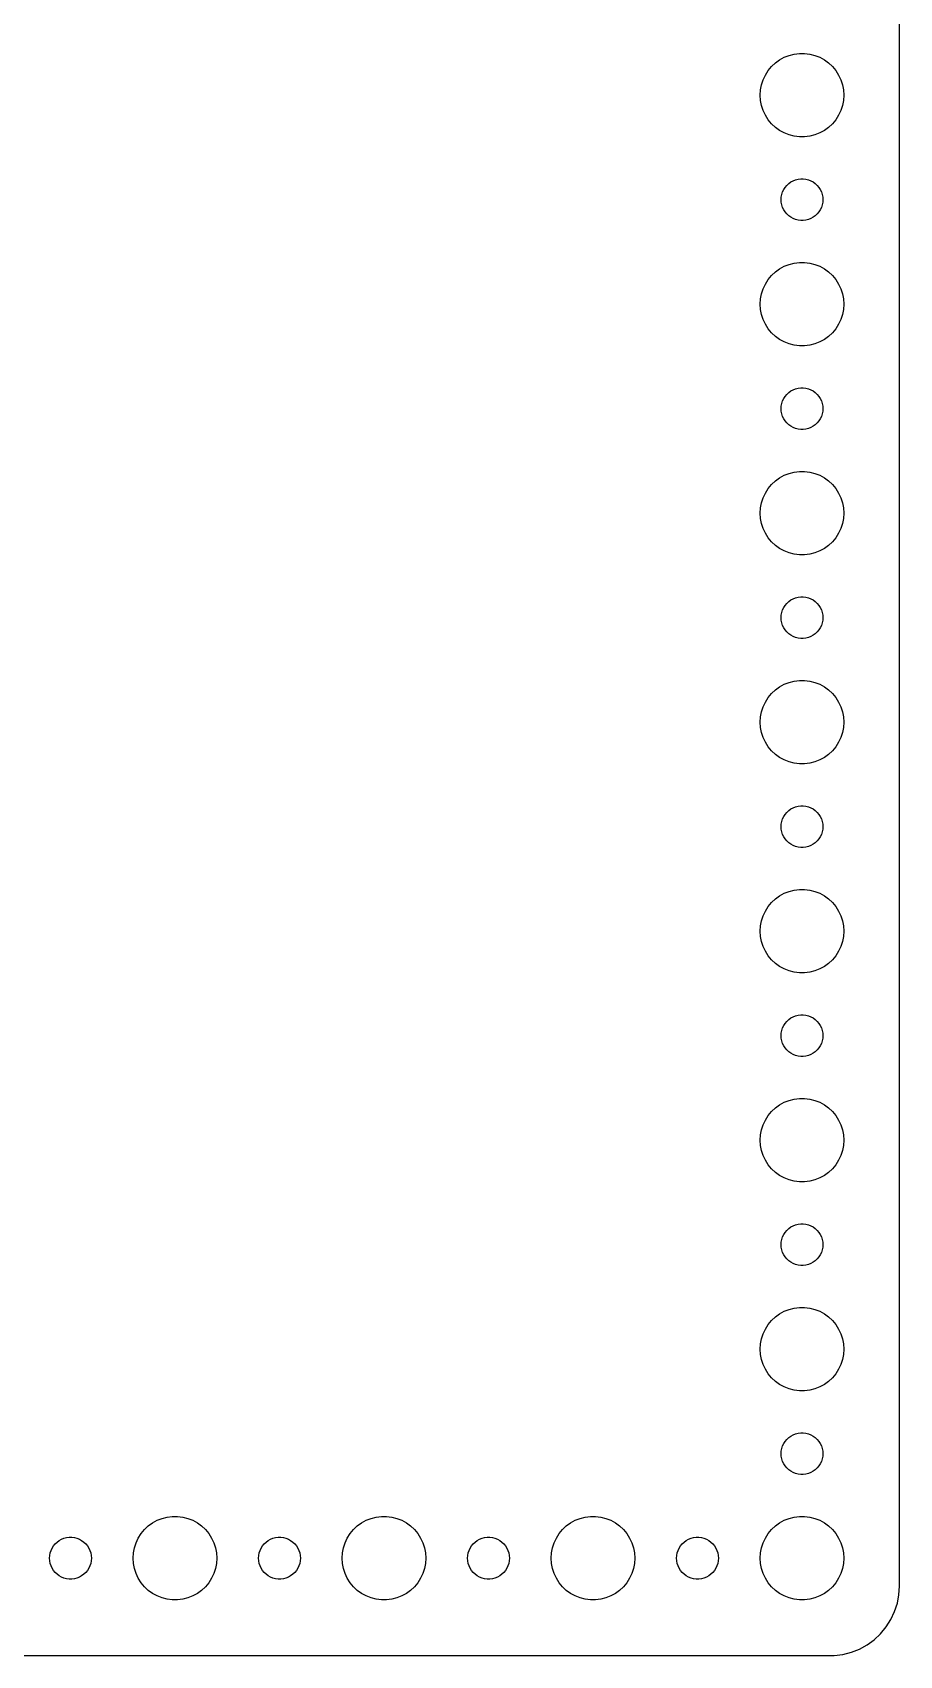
# Model space of a CAD drawing. Header units: metres. Extents: x -120 to 120, y -119 to 119.
# Drawn here: x 57.3 to 119.5, y -119.5 to -3 of the extents above; entities that cross this region are included whole.
import ezdxf

# ---------------------------------------------------------------- set-up
doc = ezdxf.new("R2010")
doc.units = ezdxf.units.M

msp = doc.modelspace()

# ---------------------------------------------------------------- linework, layer by layer
for p, q in [((119.5, -114.5), (119.5, 114.5)), ((111.223, -4.78551), (111.573, -4.64682)), ((111.573, -4.64682), (111.938, -4.55313)), ((111.938, -4.55313), (112.312, -4.50591)), ((112.312, -4.50591), (112.688, -4.50591)), ((112.688, -4.50591), (113.062, -4.55313)), ((113.062, -4.55313), (113.427, -4.64682)), ((113.427, -4.64682), (113.777, -4.78551)), ((109.871, -6.05473), (110.073, -5.73663)), ((110.073, -5.73663), (110.313, -5.44635)), ((110.313, -5.44635), (110.588, -5.18845)), ((110.588, -5.18845), (110.893, -4.96701)), ((110.893, -4.96701), (111.223, -4.78551)), ((113.777, -4.78551), (114.107, -4.96701)), ((114.107, -4.96701), (114.412, -5.18845)), ((114.412, -5.18845), (114.687, -5.44635)), ((114.687, -5.44635), (114.927, -5.73663)), ((114.927, -5.73663), (115.129, -6.05473)), ((109.524, -7.12399), (109.594, -6.75392)), ((109.594, -6.75392), (109.711, -6.39561)), ((109.711, -6.39561), (109.871, -6.05473)), ((115.129, -6.05473), (115.289, -6.39561)), ((115.289, -6.39561), (115.406, -6.75392)), ((115.406, -6.75392), (115.476, -7.12399)), ((109.5, -7.5), (109.524, -7.12399)), ((109.524, -7.87599), (109.5, -7.5)), ((109.594, -8.24606), (109.524, -7.87599)), ((115.476, -7.87599), (115.406, -8.24606)), ((115.476, -7.12399), (115.5, -7.5)), ((115.5, -7.5), (115.476, -7.87599)), ((109.711, -8.60437), (109.594, -8.24606)), ((109.871, -8.94525), (109.711, -8.60437)), ((110.073, -9.26335), (109.871, -8.94525)), ((110.313, -9.55363), (110.073, -9.26335)), ((114.927, -9.26335), (114.687, -9.55363)), ((115.129, -8.94525), (114.927, -9.26335)), ((115.289, -8.60437), (115.129, -8.94525)), ((115.406, -8.24606), (115.289, -8.60437)), ((110.588, -9.81154), (110.313, -9.55363)), ((110.893, -10.033), (110.588, -9.81154)), ((111.223, -10.2145), (110.893, -10.033)), ((111.573, -10.3532), (111.223, -10.2145)), ((111.938, -10.4469), (111.573, -10.3532)), ((112.312, -10.4941), (111.938, -10.4469)), ((113.062, -10.4469), (112.688, -10.4941)), ((113.427, -10.3532), (113.062, -10.4469)), ((113.777, -10.2145), (113.427, -10.3532)), ((114.107, -10.033), (113.777, -10.2145)), ((114.412, -9.81154), (114.107, -10.033)), ((114.687, -9.55363), (114.412, -9.81154)), ((112.688, -10.4941), (112.312, -10.4941)), ((111.286, -14.1183), (111.407, -13.9732)), ((111.407, -13.9732), (111.544, -13.8442)), ((111.544, -13.8442), (111.696, -13.7335)), ((111.696, -13.7335), (111.861, -13.6427)), ((111.861, -13.6427), (112.036, -13.5734)), ((112.036, -13.5734), (112.219, -13.5266)), ((112.219, -13.5266), (112.406, -13.5029)), ((112.406, -13.5029), (112.594, -13.5029)), ((112.594, -13.5029), (112.781, -13.5266)), ((112.781, -13.5266), (112.964, -13.5734)), ((112.964, -13.5734), (113.139, -13.6427)), ((113.139, -13.6427), (113.304, -13.7335)), ((113.304, -13.7335), (113.456, -13.8442)), ((113.456, -13.8442), (113.593, -13.9732)), ((113.593, -13.9732), (113.714, -14.1183)), ((111, -15), (111.012, -14.812)), ((111.012, -15.188), (111, -15)), ((111.012, -14.812), (111.047, -14.627)), ((111.047, -14.627), (111.105, -14.4478)), ((111.105, -14.4478), (111.186, -14.2774)), ((111.186, -14.2774), (111.286, -14.1183)), ((113.714, -14.1183), (113.814, -14.2774)), ((113.814, -14.2774), (113.895, -14.4478)), ((113.895, -14.4478), (113.953, -14.627)), ((113.953, -14.627), (113.988, -14.812)), ((113.988, -14.812), (114, -15)), ((114, -15), (113.988, -15.188)), ((111.047, -15.373), (111.012, -15.188)), ((111.105, -15.5522), (111.047, -15.373)), ((111.186, -15.7226), (111.105, -15.5522)), ((111.286, -15.8817), (111.186, -15.7226)), ((111.407, -16.0268), (111.286, -15.8817)), ((111.544, -16.1558), (111.407, -16.0268)), ((111.696, -16.2665), (111.544, -16.1558)), ((111.861, -16.3572), (111.696, -16.2665)), ((113.304, -16.2665), (113.139, -16.3572)), ((113.456, -16.1558), (113.304, -16.2665)), ((113.593, -16.0268), (113.456, -16.1558)), ((113.714, -15.8817), (113.593, -16.0268)), ((113.814, -15.7226), (113.714, -15.8817)), ((113.895, -15.5522), (113.814, -15.7226)), ((113.953, -15.373), (113.895, -15.5522)), ((113.988, -15.188), (113.953, -15.373)), ((112.036, -16.4266), (111.861, -16.3572)), ((112.219, -16.4734), (112.036, -16.4266)), ((112.406, -16.497), (112.219, -16.4734)), ((112.594, -16.497), (112.406, -16.497)), ((112.781, -16.4734), (112.594, -16.497)), ((112.964, -16.4266), (112.781, -16.4734)), ((113.139, -16.3572), (112.964, -16.4266)), ((110.893, -19.967), (111.223, -19.7855)), ((111.223, -19.7855), (111.573, -19.6468)), ((111.573, -19.6468), (111.938, -19.5531)), ((111.938, -19.5531), (112.312, -19.5059)), ((112.312, -19.5059), (112.688, -19.5059)), ((112.688, -19.5059), (113.062, -19.5531)), ((113.062, -19.5531), (113.427, -19.6468)), ((113.427, -19.6468), (113.777, -19.7855)), ((113.777, -19.7855), (114.107, -19.967)), ((109.871, -21.0547), (110.073, -20.7366)), ((110.073, -20.7366), (110.313, -20.4464)), ((110.313, -20.4464), (110.588, -20.1884)), ((110.588, -20.1884), (110.893, -19.967)), ((114.107, -19.967), (114.412, -20.1884)), ((114.412, -20.1884), (114.687, -20.4464)), ((114.687, -20.4464), (114.927, -20.7366)), ((114.927, -20.7366), (115.129, -21.0547)), ((109.5, -22.5), (109.524, -22.124)), ((109.524, -22.124), (109.594, -21.7539)), ((109.594, -21.7539), (109.711, -21.3956)), ((109.711, -21.3956), (109.871, -21.0547)), ((115.129, -21.0547), (115.289, -21.3956)), ((115.289, -21.3956), (115.406, -21.7539)), ((115.406, -21.7539), (115.476, -22.124)), ((115.476, -22.124), (115.5, -22.5)), ((109.524, -22.876), (109.5, -22.5)), ((109.594, -23.2461), (109.524, -22.876)), ((109.711, -23.6044), (109.594, -23.2461)), ((115.406, -23.2461), (115.289, -23.6044)), ((115.476, -22.876), (115.406, -23.2461)), ((115.5, -22.5), (115.476, -22.876)), ((109.871, -23.9453), (109.711, -23.6044)), ((110.073, -24.2634), (109.871, -23.9453)), ((110.313, -24.5536), (110.073, -24.2634)), ((114.927, -24.2634), (114.687, -24.5536)), ((115.129, -23.9453), (114.927, -24.2634)), ((115.289, -23.6044), (115.129, -23.9453)), ((110.588, -24.8115), (110.313, -24.5536)), ((110.893, -25.033), (110.588, -24.8115)), ((111.223, -25.2145), (110.893, -25.033)), ((111.573, -25.3532), (111.223, -25.2145)), ((111.938, -25.4469), (111.573, -25.3532)), ((112.312, -25.4941), (111.938, -25.4469)), ((112.688, -25.4941), (112.312, -25.4941)), ((113.062, -25.4469), (112.688, -25.4941)), ((113.427, -25.3532), (113.062, -25.4469)), ((113.777, -25.2145), (113.427, -25.3532)), ((114.107, -25.033), (113.777, -25.2145)), ((114.412, -24.8115), (114.107, -25.033)), ((114.687, -24.5536), (114.412, -24.8115)), ((111.186, -29.2774), (111.286, -29.1183)), ((111.286, -29.1183), (111.407, -28.9732)), ((111.407, -28.9732), (111.544, -28.8442)), ((111.544, -28.8442), (111.696, -28.7335)), ((111.696, -28.7335), (111.861, -28.6427)), ((111.861, -28.6427), (112.036, -28.5734)), ((112.036, -28.5734), (112.219, -28.5266)), ((112.219, -28.5266), (112.406, -28.503)), ((112.406, -28.503), (112.594, -28.503)), ((112.594, -28.503), (112.781, -28.5266)), ((112.781, -28.5266), (112.964, -28.5734)), ((112.964, -28.5734), (113.139, -28.6427)), ((113.139, -28.6427), (113.304, -28.7335)), ((113.304, -28.7335), (113.456, -28.8442)), ((113.456, -28.8442), (113.593, -28.9732)), ((113.593, -28.9732), (113.714, -29.1183)), ((113.714, -29.1183), (113.814, -29.2774)), ((111, -30), (111.012, -29.812)), ((111.012, -30.188), (111, -30)), ((111.012, -29.812), (111.047, -29.627)), ((111.047, -30.373), (111.012, -30.188)), ((111.047, -29.627), (111.105, -29.4478)), ((111.105, -29.4478), (111.186, -29.2774)), ((113.814, -29.2774), (113.895, -29.4478)), ((113.895, -29.4478), (113.953, -29.627)), ((113.953, -29.627), (113.988, -29.812)), ((113.988, -30.188), (113.953, -30.373)), ((113.988, -29.812), (114, -30)), ((114, -30), (113.988, -30.188)), ((111.105, -30.5522), (111.047, -30.373)), ((111.186, -30.7226), (111.105, -30.5522)), ((111.286, -30.8817), (111.186, -30.7226)), ((111.407, -31.0268), (111.286, -30.8817)), ((111.544, -31.1558), (111.407, -31.0268)), ((111.696, -31.2665), (111.544, -31.1558)), ((111.861, -31.3572), (111.696, -31.2665)), ((112.036, -31.4266), (111.861, -31.3572)), ((112.219, -31.4734), (112.036, -31.4266)), ((112.964, -31.4266), (112.781, -31.4734)), ((113.139, -31.3572), (112.964, -31.4266)), ((113.304, -31.2665), (113.139, -31.3572)), ((113.456, -31.1558), (113.304, -31.2665)), ((113.593, -31.0268), (113.456, -31.1558)), ((113.714, -30.8817), (113.593, -31.0268)), ((113.814, -30.7226), (113.714, -30.8817)), ((113.895, -30.5522), (113.814, -30.7226)), ((113.953, -30.373), (113.895, -30.5522)), ((112.406, -31.497), (112.219, -31.4734)), ((112.594, -31.497), (112.406, -31.497)), ((112.781, -31.4734), (112.594, -31.497)), ((110.893, -34.967), (111.223, -34.7855)), ((111.223, -34.7855), (111.573, -34.6468)), ((111.573, -34.6468), (111.938, -34.5531)), ((111.938, -34.5531), (112.312, -34.5059)), ((112.312, -34.5059), (112.688, -34.5059)), ((112.688, -34.5059), (113.062, -34.5531)), ((113.062, -34.5531), (113.427, -34.6468)), ((113.427, -34.6468), (113.777, -34.7855)), ((113.777, -34.7855), (114.107, -34.967)), ((109.711, -36.3956), (109.871, -36.0547)), ((109.871, -36.0547), (110.073, -35.7366)), ((110.073, -35.7366), (110.313, -35.4464)), ((110.313, -35.4464), (110.588, -35.1885)), ((110.588, -35.1885), (110.893, -34.967)), ((114.107, -34.967), (114.412, -35.1885)), ((114.412, -35.1885), (114.687, -35.4464)), ((114.687, -35.4464), (114.927, -35.7366)), ((114.927, -35.7366), (115.129, -36.0547)), ((115.129, -36.0547), (115.289, -36.3956)), ((109.5, -37.5), (109.524, -37.124)), ((109.524, -37.124), (109.594, -36.7539)), ((109.594, -36.7539), (109.711, -36.3956)), ((115.289, -36.3956), (115.406, -36.7539)), ((115.406, -36.7539), (115.476, -37.124)), ((115.476, -37.124), (115.5, -37.5)), ((109.524, -37.876), (109.5, -37.5)), ((109.594, -38.2461), (109.524, -37.876)), ((109.711, -38.6044), (109.594, -38.2461)), ((115.406, -38.2461), (115.289, -38.6044)), ((115.476, -37.876), (115.406, -38.2461)), ((115.5, -37.5), (115.476, -37.876)), ((109.871, -38.9453), (109.711, -38.6044)), ((110.073, -39.2634), (109.871, -38.9453)), ((110.313, -39.5536), (110.073, -39.2634)), ((110.588, -39.8115), (110.313, -39.5536)), ((114.687, -39.5536), (114.412, -39.8115)), ((114.927, -39.2634), (114.687, -39.5536)), ((115.129, -38.9453), (114.927, -39.2634)), ((115.289, -38.6044), (115.129, -38.9453)), ((110.893, -40.033), (110.588, -39.8115)), ((111.223, -40.2145), (110.893, -40.033)), ((111.573, -40.3532), (111.223, -40.2145)), ((111.938, -40.4469), (111.573, -40.3532)), ((112.312, -40.4941), (111.938, -40.4469)), ((112.688, -40.4941), (112.312, -40.4941)), ((113.062, -40.4469), (112.688, -40.4941)), ((113.427, -40.3532), (113.062, -40.4469)), ((113.777, -40.2145), (113.427, -40.3532)), ((114.107, -40.033), (113.777, -40.2145)), ((114.412, -39.8115), (114.107, -40.033)), ((111.186, -44.2774), (111.286, -44.1183)), ((111.286, -44.1183), (111.407, -43.9732)), ((111.407, -43.9732), (111.544, -43.8442)), ((111.544, -43.8442), (111.696, -43.7335)), ((111.696, -43.7335), (111.861, -43.6428)), ((111.861, -43.6428), (112.036, -43.5734)), ((112.036, -43.5734), (112.219, -43.5266)), ((112.219, -43.5266), (112.406, -43.503)), ((112.406, -43.503), (112.594, -43.503)), ((112.594, -43.503), (112.781, -43.5266)), ((112.781, -43.5266), (112.964, -43.5734)), ((112.964, -43.5734), (113.139, -43.6428)), ((113.139, -43.6428), (113.304, -43.7335)), ((113.304, -43.7335), (113.456, -43.8442)), ((113.456, -43.8442), (113.593, -43.9732)), ((113.593, -43.9732), (113.714, -44.1183)), ((113.714, -44.1183), (113.814, -44.2774)), ((111, -45), (111.012, -44.812)), ((111.012, -45.188), (111, -45)), ((111.012, -44.812), (111.047, -44.627)), ((111.047, -45.373), (111.012, -45.188)), ((111.047, -44.627), (111.105, -44.4478)), ((111.105, -45.5522), (111.047, -45.373)), ((111.105, -44.4478), (111.186, -44.2774)), ((113.814, -44.2774), (113.895, -44.4478)), ((113.895, -44.4478), (113.953, -44.627)), ((113.953, -45.373), (113.895, -45.5522)), ((113.953, -44.627), (113.988, -44.812)), ((113.988, -45.188), (113.953, -45.373)), ((113.988, -44.812), (114, -45)), ((114, -45), (113.988, -45.188)), ((111.186, -45.7226), (111.105, -45.5522)), ((111.286, -45.8817), (111.186, -45.7226)), ((111.407, -46.0268), (111.286, -45.8817)), ((111.544, -46.1558), (111.407, -46.0268)), ((111.696, -46.2665), (111.544, -46.1558)), ((111.861, -46.3572), (111.696, -46.2665)), ((112.036, -46.4266), (111.861, -46.3572)), ((112.219, -46.4734), (112.036, -46.4266)), ((112.406, -46.497), (112.219, -46.4734)), ((112.594, -46.497), (112.406, -46.497)), ((112.781, -46.4734), (112.594, -46.497)), ((112.964, -46.4266), (112.781, -46.4734)), ((113.139, -46.3572), (112.964, -46.4266)), ((113.304, -46.2665), (113.139, -46.3572)), ((113.456, -46.1558), (113.304, -46.2665)), ((113.593, -46.0268), (113.456, -46.1558)), ((113.714, -45.8817), (113.593, -46.0268)), ((113.814, -45.7226), (113.714, -45.8817)), ((113.895, -45.5522), (113.814, -45.7226)), ((110.588, -50.1885), (110.893, -49.967)), ((110.893, -49.967), (111.223, -49.7855)), ((111.223, -49.7855), (111.573, -49.6468)), ((111.573, -49.6468), (111.938, -49.5531)), ((111.938, -49.5531), (112.312, -49.5059)), ((112.312, -49.5059), (112.688, -49.5059)), ((112.688, -49.5059), (113.062, -49.5531)), ((113.062, -49.5531), (113.427, -49.6468)), ((113.427, -49.6468), (113.777, -49.7855)), ((113.777, -49.7855), (114.107, -49.967)), ((114.107, -49.967), (114.412, -50.1885)), ((109.711, -51.3956), (109.871, -51.0547)), ((109.871, -51.0547), (110.073, -50.7366)), ((110.073, -50.7366), (110.313, -50.4464)), ((110.313, -50.4464), (110.588, -50.1885)), ((114.412, -50.1885), (114.687, -50.4464)), ((114.687, -50.4464), (114.927, -50.7366)), ((114.927, -50.7366), (115.129, -51.0547)), ((115.129, -51.0547), (115.289, -51.3956)), ((109.5, -52.5), (109.524, -52.124)), ((109.524, -52.124), (109.594, -51.7539)), ((109.594, -51.7539), (109.711, -51.3956)), ((115.289, -51.3956), (115.406, -51.7539)), ((115.406, -51.7539), (115.476, -52.124)), ((115.476, -52.124), (115.5, -52.5)), ((109.524, -52.876), (109.5, -52.5)), ((109.594, -53.2461), (109.524, -52.876)), ((109.711, -53.6044), (109.594, -53.2461)), ((115.406, -53.2461), (115.289, -53.6044)), ((115.476, -52.876), (115.406, -53.2461)), ((115.5, -52.5), (115.476, -52.876)), ((109.871, -53.9453), (109.711, -53.6044)), ((110.073, -54.2634), (109.871, -53.9453)), ((110.313, -54.5536), (110.073, -54.2634)), ((110.588, -54.8115), (110.313, -54.5536)), ((114.687, -54.5536), (114.412, -54.8115)), ((114.927, -54.2634), (114.687, -54.5536)), ((115.129, -53.9453), (114.927, -54.2634)), ((115.289, -53.6044), (115.129, -53.9453)), ((110.893, -55.033), (110.588, -54.8115)), ((111.223, -55.2145), (110.893, -55.033)), ((111.573, -55.3532), (111.223, -55.2145)), ((111.938, -55.4469), (111.573, -55.3532)), ((112.312, -55.4941), (111.938, -55.4469)), ((112.688, -55.4941), (112.312, -55.4941)), ((113.062, -55.4469), (112.688, -55.4941)), ((113.427, -55.3532), (113.062, -55.4469)), ((113.777, -55.2145), (113.427, -55.3532)), ((114.107, -55.033), (113.777, -55.2145)), ((114.412, -54.8115), (114.107, -55.033)), ((111.105, -59.4478), (111.186, -59.2774)), ((111.186, -59.2774), (111.286, -59.1183)), ((111.286, -59.1183), (111.407, -58.9732)), ((111.407, -58.9732), (111.544, -58.8442)), ((111.544, -58.8442), (111.696, -58.7335)), ((111.696, -58.7335), (111.861, -58.6428)), ((111.861, -58.6428), (112.036, -58.5734)), ((112.036, -58.5734), (112.219, -58.5266)), ((112.219, -58.5266), (112.406, -58.503)), ((112.406, -58.503), (112.594, -58.503)), ((112.594, -58.503), (112.781, -58.5266)), ((112.781, -58.5266), (112.964, -58.5734)), ((112.964, -58.5734), (113.139, -58.6428)), ((113.139, -58.6428), (113.304, -58.7335)), ((113.304, -58.7335), (113.456, -58.8442)), ((113.456, -58.8442), (113.593, -58.9732)), ((113.593, -58.9732), (113.714, -59.1183)), ((113.714, -59.1183), (113.814, -59.2774)), ((113.814, -59.2774), (113.895, -59.4478)), ((111, -60), (111.012, -59.812)), ((111.012, -60.188), (111, -60)), ((111.012, -59.812), (111.047, -59.627)), ((111.047, -60.373), (111.012, -60.188)), ((111.047, -59.627), (111.105, -59.4478)), ((111.105, -60.5522), (111.047, -60.373)), ((111.186, -60.7226), (111.105, -60.5522)), ((113.895, -60.5522), (113.814, -60.7226)), ((113.895, -59.4478), (113.953, -59.627)), ((113.953, -60.373), (113.895, -60.5522)), ((113.953, -59.627), (113.988, -59.812)), ((113.988, -60.188), (113.953, -60.373)), ((113.988, -59.812), (114, -60)), ((114, -60), (113.988, -60.188)), ((111.286, -60.8817), (111.186, -60.7226)), ((111.407, -61.0268), (111.286, -60.8817)), ((111.544, -61.1558), (111.407, -61.0268)), ((111.696, -61.2665), (111.544, -61.1558)), ((111.861, -61.3572), (111.696, -61.2665)), ((112.036, -61.4266), (111.861, -61.3572)), ((112.219, -61.4734), (112.036, -61.4266)), ((112.406, -61.497), (112.219, -61.4734)), ((112.594, -61.497), (112.406, -61.497)), ((112.781, -61.4734), (112.594, -61.497)), ((112.964, -61.4266), (112.781, -61.4734)), ((113.139, -61.3572), (112.964, -61.4266)), ((113.304, -61.2665), (113.139, -61.3572)), ((113.456, -61.1558), (113.304, -61.2665)), ((113.593, -61.0268), (113.456, -61.1558)), ((113.714, -60.8817), (113.593, -61.0268)), ((113.814, -60.7226), (113.714, -60.8817)), ((110.313, -65.4464), (110.588, -65.1885)), ((110.588, -65.1885), (110.893, -64.967)), ((110.893, -64.967), (111.223, -64.7855)), ((111.223, -64.7855), (111.573, -64.6468)), ((111.573, -64.6468), (111.938, -64.5531)), ((111.938, -64.5531), (112.312, -64.5059)), ((112.312, -64.5059), (112.688, -64.5059)), ((112.688, -64.5059), (113.062, -64.5531)), ((113.062, -64.5531), (113.427, -64.6468)), ((113.427, -64.6468), (113.777, -64.7855)), ((113.777, -64.7855), (114.107, -64.967)), ((114.107, -64.967), (114.412, -65.1885)), ((114.412, -65.1885), (114.687, -65.4464)), ((109.594, -66.7539), (109.711, -66.3956)), ((109.711, -66.3956), (109.871, -66.0547)), ((109.871, -66.0547), (110.073, -65.7366)), ((110.073, -65.7366), (110.313, -65.4464)), ((114.687, -65.4464), (114.927, -65.7366)), ((114.927, -65.7366), (115.129, -66.0547)), ((115.129, -66.0547), (115.289, -66.3956)), ((115.289, -66.3956), (115.406, -66.7539)), ((109.5, -67.5), (109.524, -67.124)), ((109.524, -67.876), (109.5, -67.5)), ((109.524, -67.124), (109.594, -66.7539)), ((115.406, -66.7539), (115.476, -67.124)), ((115.476, -67.124), (115.5, -67.5)), ((115.5, -67.5), (115.476, -67.876)), ((109.594, -68.2461), (109.524, -67.876)), ((109.711, -68.6044), (109.594, -68.2461)), ((109.871, -68.9453), (109.711, -68.6044)), ((115.289, -68.6044), (115.129, -68.9453)), ((115.406, -68.2461), (115.289, -68.6044)), ((115.476, -67.876), (115.406, -68.2461)), ((110.073, -69.2634), (109.871, -68.9453)), ((110.313, -69.5536), (110.073, -69.2634)), ((110.588, -69.8115), (110.313, -69.5536)), ((110.893, -70.033), (110.588, -69.8115)), ((114.412, -69.8115), (114.107, -70.033)), ((114.687, -69.5536), (114.412, -69.8115)), ((114.927, -69.2634), (114.687, -69.5536)), ((115.129, -68.9453), (114.927, -69.2634)), ((111.223, -70.2145), (110.893, -70.033)), ((111.573, -70.3532), (111.223, -70.2145)), ((111.938, -70.4469), (111.573, -70.3532)), ((112.312, -70.4941), (111.938, -70.4469)), ((112.688, -70.4941), (112.312, -70.4941)), ((113.062, -70.4469), (112.688, -70.4941)), ((113.427, -70.3532), (113.062, -70.4469)), ((113.777, -70.2145), (113.427, -70.3532)), ((114.107, -70.033), (113.777, -70.2145)), ((111.047, -74.627), (111.105, -74.4478)), ((111.105, -74.4478), (111.186, -74.2774)), ((111.186, -74.2774), (111.286, -74.1183)), ((111.286, -74.1183), (111.407, -73.9732)), ((111.407, -73.9732), (111.544, -73.8442)), ((111.544, -73.8442), (111.696, -73.7335)), ((111.696, -73.7335), (111.861, -73.6428)), ((111.861, -73.6428), (112.036, -73.5734)), ((112.036, -73.5734), (112.219, -73.5266)), ((112.219, -73.5266), (112.406, -73.503)), ((112.406, -73.503), (112.594, -73.503)), ((112.594, -73.503), (112.781, -73.5266)), ((112.781, -73.5266), (112.964, -73.5734)), ((112.964, -73.5734), (113.139, -73.6428)), ((113.139, -73.6428), (113.304, -73.7335)), ((113.304, -73.7335), (113.456, -73.8442)), ((113.456, -73.8442), (113.593, -73.9732)), ((113.593, -73.9732), (113.714, -74.1183)), ((113.714, -74.1183), (113.814, -74.2774)), ((113.814, -74.2774), (113.895, -74.4478)), ((113.895, -74.4478), (113.953, -74.627)), ((111, -75), (111.012, -74.812)), ((111.012, -75.188), (111, -75)), ((111.012, -74.812), (111.047, -74.627)), ((111.047, -75.373), (111.012, -75.188)), ((111.105, -75.5522), (111.047, -75.373)), ((111.186, -75.7226), (111.105, -75.5522)), ((113.895, -75.5522), (113.814, -75.7226)), ((113.953, -75.373), (113.895, -75.5522)), ((113.953, -74.627), (113.988, -74.812)), ((113.988, -75.188), (113.953, -75.373)), ((113.988, -74.812), (114, -75)), ((114, -75), (113.988, -75.188)), ((111.286, -75.8817), (111.186, -75.7226)), ((111.407, -76.0268), (111.286, -75.8817)), ((111.544, -76.1558), (111.407, -76.0268)), ((111.696, -76.2665), (111.544, -76.1558)), ((111.861, -76.3572), (111.696, -76.2665)), ((112.036, -76.4266), (111.861, -76.3572)), ((112.219, -76.4734), (112.036, -76.4266)), ((112.406, -76.497), (112.219, -76.4734)), ((112.594, -76.497), (112.406, -76.497)), ((112.781, -76.4734), (112.594, -76.497)), ((112.964, -76.4266), (112.781, -76.4734)), ((113.139, -76.3572), (112.964, -76.4266)), ((113.304, -76.2665), (113.139, -76.3572)), ((113.456, -76.1558), (113.304, -76.2665)), ((113.593, -76.0268), (113.456, -76.1558)), ((113.714, -75.8817), (113.593, -76.0268)), ((113.814, -75.7226), (113.714, -75.8817)), ((110.313, -80.4464), (110.588, -80.1885)), ((110.588, -80.1885), (110.893, -79.967)), ((110.893, -79.967), (111.223, -79.7855)), ((111.223, -79.7855), (111.573, -79.6468)), ((111.573, -79.6468), (111.938, -79.5531)), ((111.938, -79.5531), (112.312, -79.5059)), ((112.312, -79.5059), (112.688, -79.5059)), ((112.688, -79.5059), (113.062, -79.5531)), ((113.062, -79.5531), (113.427, -79.6468)), ((113.427, -79.6468), (113.777, -79.7855)), ((113.777, -79.7855), (114.107, -79.967)), ((114.107, -79.967), (114.412, -80.1885)), ((114.412, -80.1885), (114.687, -80.4464)), ((109.594, -81.7539), (109.711, -81.3956)), ((109.711, -81.3956), (109.871, -81.0547)), ((109.871, -81.0547), (110.073, -80.7366)), ((110.073, -80.7366), (110.313, -80.4464)), ((114.687, -80.4464), (114.927, -80.7366)), ((114.927, -80.7366), (115.129, -81.0547)), ((115.129, -81.0547), (115.289, -81.3956)), ((115.289, -81.3956), (115.406, -81.7539)), ((109.5, -82.5), (109.524, -82.124)), ((109.524, -82.876), (109.5, -82.5)), ((109.524, -82.124), (109.594, -81.7539)), ((115.406, -81.7539), (115.476, -82.124)), ((115.476, -82.124), (115.5, -82.5)), ((115.5, -82.5), (115.476, -82.876)), ((109.594, -83.2461), (109.524, -82.876)), ((109.711, -83.6044), (109.594, -83.2461)), ((109.871, -83.9453), (109.711, -83.6044)), ((115.289, -83.6044), (115.129, -83.9453)), ((115.406, -83.2461), (115.289, -83.6044)), ((115.476, -82.876), (115.406, -83.2461)), ((110.073, -84.2634), (109.871, -83.9453)), ((110.313, -84.5536), (110.073, -84.2634)), ((110.588, -84.8115), (110.313, -84.5536)), ((110.893, -85.033), (110.588, -84.8115)), ((111.223, -85.2145), (110.893, -85.033)), ((114.107, -85.033), (113.777, -85.2145)), ((114.412, -84.8115), (114.107, -85.033)), ((114.687, -84.5536), (114.412, -84.8115)), ((114.927, -84.2634), (114.687, -84.5536)), ((115.129, -83.9453), (114.927, -84.2634)), ((111.573, -85.3532), (111.223, -85.2145)), ((111.938, -85.4469), (111.573, -85.3532)), ((112.312, -85.4941), (111.938, -85.4469)), ((112.688, -85.4941), (112.312, -85.4941)), ((113.062, -85.4469), (112.688, -85.4941)), ((113.427, -85.3532), (113.062, -85.4469)), ((113.777, -85.2145), (113.427, -85.3532)), ((112.036, -88.5734), (112.219, -88.5266)), ((112.219, -88.5266), (112.406, -88.503)), ((112.406, -88.503), (112.594, -88.503)), ((112.594, -88.503), (112.781, -88.5266)), ((112.781, -88.5266), (112.964, -88.5734)), ((111.012, -89.812), (111.047, -89.627)), ((111.047, -89.627), (111.105, -89.4478)), ((111.105, -89.4478), (111.186, -89.2774)), ((111.186, -89.2774), (111.286, -89.1183)), ((111.286, -89.1183), (111.407, -88.9732)), ((111.407, -88.9732), (111.544, -88.8442)), ((111.544, -88.8442), (111.696, -88.7335)), ((111.696, -88.7335), (111.861, -88.6428)), ((111.861, -88.6428), (112.036, -88.5734)), ((112.964, -88.5734), (113.139, -88.6428)), ((113.139, -88.6428), (113.304, -88.7335)), ((113.304, -88.7335), (113.456, -88.8442)), ((113.456, -88.8442), (113.593, -88.9732)), ((113.593, -88.9732), (113.714, -89.1183)), ((113.714, -89.1183), (113.814, -89.2774)), ((113.814, -89.2774), (113.895, -89.4478)), ((113.895, -89.4478), (113.953, -89.627)), ((113.953, -89.627), (113.988, -89.812)), ((111, -90), (111.012, -89.812)), ((111.012, -90.188), (111, -90)), ((111.047, -90.373), (111.012, -90.188)), ((111.105, -90.5522), (111.047, -90.373)), ((111.186, -90.7226), (111.105, -90.5522)), ((111.286, -90.8817), (111.186, -90.7226)), ((113.814, -90.7226), (113.714, -90.8817)), ((113.895, -90.5522), (113.814, -90.7226)), ((113.953, -90.373), (113.895, -90.5522)), ((113.988, -90.188), (113.953, -90.373)), ((113.988, -89.812), (114, -90)), ((114, -90), (113.988, -90.188)), ((111.407, -91.0268), (111.286, -90.8817)), ((111.544, -91.1558), (111.407, -91.0268)), ((111.696, -91.2665), (111.544, -91.1558)), ((111.861, -91.3572), (111.696, -91.2665)), ((112.036, -91.4266), (111.861, -91.3572)), ((112.219, -91.4734), (112.036, -91.4266)), ((112.406, -91.497), (112.219, -91.4734)), ((112.594, -91.497), (112.406, -91.497)), ((112.781, -91.4734), (112.594, -91.497)), ((112.964, -91.4266), (112.781, -91.4734)), ((113.139, -91.3572), (112.964, -91.4266)), ((113.304, -91.2665), (113.139, -91.3572)), ((113.456, -91.1558), (113.304, -91.2665)), ((113.593, -91.0268), (113.456, -91.1558)), ((113.714, -90.8817), (113.593, -91.0268)), ((110.073, -95.7366), (110.313, -95.4464)), ((110.313, -95.4464), (110.588, -95.1885)), ((110.588, -95.1885), (110.893, -94.967)), ((110.893, -94.967), (111.223, -94.7855)), ((111.223, -94.7855), (111.573, -94.6468)), ((111.573, -94.6468), (111.938, -94.5531)), ((111.938, -94.5531), (112.312, -94.5059)), ((112.312, -94.5059), (112.688, -94.5059)), ((112.688, -94.5059), (113.062, -94.5531)), ((113.062, -94.5531), (113.427, -94.6468)), ((113.427, -94.6468), (113.777, -94.7855)), ((113.777, -94.7855), (114.107, -94.967)), ((114.107, -94.967), (114.412, -95.1885)), ((114.412, -95.1885), (114.687, -95.4464)), ((114.687, -95.4464), (114.927, -95.7366)), ((109.594, -96.7539), (109.711, -96.3956)), ((109.711, -96.3956), (109.871, -96.0547)), ((109.871, -96.0547), (110.073, -95.7366)), ((114.927, -95.7366), (115.129, -96.0547)), ((115.129, -96.0547), (115.289, -96.3956)), ((115.289, -96.3956), (115.406, -96.7539)), ((109.5, -97.5), (109.524, -97.124)), ((109.524, -97.876), (109.5, -97.5)), ((109.524, -97.124), (109.594, -96.7539)), ((115.406, -96.7539), (115.476, -97.124)), ((115.476, -97.124), (115.5, -97.5)), ((115.5, -97.5), (115.476, -97.876)), ((109.594, -98.2461), (109.524, -97.876)), ((109.711, -98.6044), (109.594, -98.2461)), ((109.871, -98.9453), (109.711, -98.6044)), ((110.073, -99.2634), (109.871, -98.9453)), ((115.129, -98.9453), (114.927, -99.2634)), ((115.289, -98.6044), (115.129, -98.9453)), ((115.406, -98.2461), (115.289, -98.6044)), ((115.476, -97.876), (115.406, -98.2461)), ((110.313, -99.5536), (110.073, -99.2634)), ((110.588, -99.8115), (110.313, -99.5536)), ((110.893, -100.033), (110.588, -99.8115)), ((111.223, -100.214), (110.893, -100.033)), ((114.107, -100.033), (113.777, -100.214)), ((114.412, -99.8115), (114.107, -100.033)), ((114.687, -99.5536), (114.412, -99.8115)), ((114.927, -99.2634), (114.687, -99.5536)), ((111.573, -100.353), (111.223, -100.214)), ((111.938, -100.447), (111.573, -100.353)), ((112.312, -100.494), (111.938, -100.447)), ((112.688, -100.494), (112.312, -100.494)), ((113.062, -100.447), (112.688, -100.494)), ((113.427, -100.353), (113.062, -100.447)), ((113.777, -100.214), (113.427, -100.353)), ((111.696, -103.734), (111.861, -103.643)), ((111.861, -103.643), (112.036, -103.573)), ((112.036, -103.573), (112.219, -103.527)), ((112.219, -103.527), (112.406, -103.503)), ((112.406, -103.503), (112.594, -103.503)), ((112.594, -103.503), (112.781, -103.527)), ((112.781, -103.527), (112.964, -103.573)), ((112.964, -103.573), (113.139, -103.643)), ((113.139, -103.643), (113.304, -103.734)), ((111, -105), (111.012, -104.812)), ((111.012, -104.812), (111.047, -104.627)), ((111.047, -104.627), (111.105, -104.448)), ((111.105, -104.448), (111.186, -104.277)), ((111.186, -104.277), (111.286, -104.118)), ((111.286, -104.118), (111.407, -103.973)), ((111.407, -103.973), (111.544, -103.844)), ((111.544, -103.844), (111.696, -103.734)), ((113.304, -103.734), (113.456, -103.844)), ((113.456, -103.844), (113.593, -103.973)), ((113.593, -103.973), (113.714, -104.118)), ((113.714, -104.118), (113.814, -104.277)), ((113.814, -104.277), (113.895, -104.448)), ((113.895, -104.448), (113.953, -104.627)), ((113.953, -104.627), (113.988, -104.812)), ((113.988, -104.812), (114, -105)), ((111.012, -105.188), (111, -105)), ((111.047, -105.373), (111.012, -105.188)), ((111.105, -105.552), (111.047, -105.373)), ((111.186, -105.723), (111.105, -105.552)), ((111.286, -105.882), (111.186, -105.723)), ((111.407, -106.027), (111.286, -105.882)), ((113.714, -105.882), (113.593, -106.027)), ((113.814, -105.723), (113.714, -105.882)), ((113.895, -105.552), (113.814, -105.723)), ((113.953, -105.373), (113.895, -105.552)), ((113.988, -105.188), (113.953, -105.373)), ((114, -105), (113.988, -105.188)), ((111.544, -106.156), (111.407, -106.027)), ((111.696, -106.266), (111.544, -106.156)), ((111.861, -106.357), (111.696, -106.266)), ((112.036, -106.427), (111.861, -106.357)), ((112.219, -106.473), (112.036, -106.427)), ((112.406, -106.497), (112.219, -106.473)), ((112.594, -106.497), (112.406, -106.497)), ((112.781, -106.473), (112.594, -106.497)), ((112.964, -106.427), (112.781, -106.473)), ((113.139, -106.357), (112.964, -106.427)), ((113.304, -106.266), (113.139, -106.357)), ((113.456, -106.156), (113.304, -106.266)), ((113.593, -106.027), (113.456, -106.156)), ((65.073, -110.737), (65.3131, -110.446)), ((65.3131, -110.446), (65.5877, -110.188)), ((65.5877, -110.188), (65.8925, -109.967)), ((65.8925, -109.967), (66.2227, -109.786)), ((66.2227, -109.786), (66.573, -109.647)), ((66.573, -109.647), (66.9379, -109.553)), ((66.9379, -109.553), (67.3116, -109.506)), ((67.3116, -109.506), (67.6884, -109.506)), ((67.6884, -109.506), (68.0621, -109.553)), ((68.0621, -109.553), (68.427, -109.647)), ((68.427, -109.647), (68.7773, -109.786)), ((68.7773, -109.786), (69.1075, -109.967)), ((69.1075, -109.967), (69.4123, -110.188)), ((69.4123, -110.188), (69.6869, -110.446)), ((69.6869, -110.446), (69.927, -110.737)), ((80.073, -110.737), (80.3131, -110.446)), ((80.3131, -110.446), (80.5877, -110.188)), ((80.5877, -110.188), (80.8925, -109.967)), ((80.8925, -109.967), (81.2227, -109.786)), ((81.2227, -109.786), (81.573, -109.647)), ((81.573, -109.647), (81.9379, -109.553)), ((81.9379, -109.553), (82.3116, -109.506)), ((82.3116, -109.506), (82.6884, -109.506)), ((82.6884, -109.506), (83.0621, -109.553)), ((83.0621, -109.553), (83.427, -109.647)), ((83.427, -109.647), (83.7773, -109.786)), ((83.7773, -109.786), (84.1075, -109.967)), ((84.1075, -109.967), (84.4123, -110.188)), ((84.4123, -110.188), (84.6869, -110.446)), ((84.6869, -110.446), (84.927, -110.737)), ((95.073, -110.737), (95.3131, -110.446)), ((95.3131, -110.446), (95.5877, -110.188)), ((95.5877, -110.188), (95.8925, -109.967)), ((95.8925, -109.967), (96.2227, -109.786)), ((96.2227, -109.786), (96.573, -109.647)), ((96.573, -109.647), (96.9379, -109.553)), ((96.9379, -109.553), (97.3116, -109.506)), ((97.3116, -109.506), (97.6884, -109.506)), ((97.6884, -109.506), (98.0621, -109.553)), ((98.0621, -109.553), (98.427, -109.647)), ((98.427, -109.647), (98.7773, -109.786)), ((98.7773, -109.786), (99.1075, -109.967)), ((99.1075, -109.967), (99.4123, -110.188)), ((99.4123, -110.188), (99.6869, -110.446)), ((99.6869, -110.446), (99.927, -110.737)), ((110.073, -110.737), (110.313, -110.446)), ((110.313, -110.446), (110.588, -110.188)), ((110.588, -110.188), (110.893, -109.967)), ((110.893, -109.967), (111.223, -109.786)), ((111.223, -109.786), (111.573, -109.647)), ((111.573, -109.647), (111.938, -109.553)), ((111.938, -109.553), (112.312, -109.506)), ((112.312, -109.506), (112.688, -109.506)), ((112.688, -109.506), (113.062, -109.553)), ((113.062, -109.553), (113.427, -109.647)), ((113.427, -109.647), (113.777, -109.786)), ((113.777, -109.786), (114.107, -109.967)), ((114.107, -109.967), (114.412, -110.188)), ((114.412, -110.188), (114.687, -110.446)), ((114.687, -110.446), (114.927, -110.737)), ((58.6053, -111.948), (58.6855, -111.777)), ((58.6855, -111.777), (58.7865, -111.618)), ((58.7865, -111.618), (58.9065, -111.473)), ((58.9065, -111.473), (59.0439, -111.344)), ((59.0439, -111.344), (59.1963, -111.234)), ((59.1963, -111.234), (59.3613, -111.143)), ((59.3613, -111.143), (59.5365, -111.073)), ((59.5365, -111.073), (59.7189, -111.027)), ((59.7189, -111.027), (59.9058, -111.003)), ((59.9058, -111.003), (60.0942, -111.003)), ((60.0942, -111.003), (60.2811, -111.027)), ((60.2811, -111.027), (60.4635, -111.073)), ((60.4635, -111.073), (60.6387, -111.143)), ((60.6387, -111.143), (60.8037, -111.234)), ((60.8037, -111.234), (60.9561, -111.344)), ((60.9561, -111.344), (61.0934, -111.473)), ((61.0934, -111.473), (61.2135, -111.618)), ((61.2135, -111.618), (61.3145, -111.777)), ((61.3145, -111.777), (61.3947, -111.948)), ((64.5237, -112.124), (64.5943, -111.754)), ((64.5943, -111.754), (64.7107, -111.396)), ((64.7107, -111.396), (64.8711, -111.055)), ((64.8711, -111.055), (65.073, -110.737)), ((69.927, -110.737), (70.1289, -111.055)), ((70.1289, -111.055), (70.2893, -111.396)), ((70.2893, -111.396), (70.4057, -111.754)), ((70.4057, -111.754), (70.4763, -112.124)), ((73.6053, -111.948), (73.6855, -111.777)), ((73.6855, -111.777), (73.7865, -111.618)), ((73.7865, -111.618), (73.9065, -111.473)), ((73.9065, -111.473), (74.0439, -111.344)), ((74.0439, -111.344), (74.1963, -111.234)), ((74.1963, -111.234), (74.3613, -111.143)), ((74.3613, -111.143), (74.5365, -111.073)), ((74.5365, -111.073), (74.7189, -111.027)), ((74.7189, -111.027), (74.9058, -111.003)), ((74.9058, -111.003), (75.0942, -111.003)), ((75.0942, -111.003), (75.2811, -111.027)), ((75.2811, -111.027), (75.4635, -111.073)), ((75.4635, -111.073), (75.6387, -111.143)), ((75.6387, -111.143), (75.8037, -111.234)), ((75.8037, -111.234), (75.9561, -111.344)), ((75.9561, -111.344), (76.0934, -111.473)), ((76.0934, -111.473), (76.2135, -111.618)), ((76.2135, -111.618), (76.3145, -111.777)), ((76.3145, -111.777), (76.3947, -111.948)), ((79.5237, -112.124), (79.5943, -111.754)), ((79.5943, -111.754), (79.7107, -111.396)), ((79.7107, -111.396), (79.8711, -111.055)), ((79.8711, -111.055), (80.073, -110.737)), ((84.927, -110.737), (85.1289, -111.055)), ((85.1289, -111.055), (85.2893, -111.396)), ((85.2893, -111.396), (85.4057, -111.754)), ((85.4057, -111.754), (85.4763, -112.124)), ((88.6053, -111.948), (88.6855, -111.777)), ((88.6855, -111.777), (88.7865, -111.618)), ((88.7865, -111.618), (88.9065, -111.473)), ((88.9065, -111.473), (89.0439, -111.344)), ((89.0439, -111.344), (89.1963, -111.234)), ((89.1963, -111.234), (89.3613, -111.143)), ((89.3613, -111.143), (89.5365, -111.073)), ((89.5365, -111.073), (89.7189, -111.027)), ((89.7189, -111.027), (89.9058, -111.003)), ((89.9058, -111.003), (90.0942, -111.003)), ((90.0942, -111.003), (90.2811, -111.027)), ((90.2811, -111.027), (90.4635, -111.073)), ((90.4635, -111.073), (90.6387, -111.143)), ((90.6387, -111.143), (90.8037, -111.234)), ((90.8037, -111.234), (90.9561, -111.344)), ((90.9561, -111.344), (91.0934, -111.473)), ((91.0934, -111.473), (91.2135, -111.618)), ((91.2135, -111.618), (91.3145, -111.777)), ((91.3145, -111.777), (91.3947, -111.948)), ((94.5237, -112.124), (94.5943, -111.754)), ((94.5943, -111.754), (94.7107, -111.396)), ((94.7107, -111.396), (94.8711, -111.055)), ((94.8711, -111.055), (95.073, -110.737)), ((99.927, -110.737), (100.129, -111.055)), ((100.129, -111.055), (100.289, -111.396)), ((100.289, -111.396), (100.406, -111.754)), ((100.406, -111.754), (100.476, -112.124)), ((103.605, -111.948), (103.686, -111.777)), ((103.686, -111.777), (103.786, -111.618)), ((103.786, -111.618), (103.907, -111.473)), ((103.907, -111.473), (104.044, -111.344)), ((104.044, -111.344), (104.196, -111.234)), ((104.196, -111.234), (104.361, -111.143)), ((104.361, -111.143), (104.536, -111.073)), ((104.536, -111.073), (104.719, -111.027)), ((104.719, -111.027), (104.906, -111.003)), ((104.906, -111.003), (105.094, -111.003)), ((105.094, -111.003), (105.281, -111.027)), ((105.281, -111.027), (105.464, -111.073)), ((105.464, -111.073), (105.639, -111.143)), ((105.639, -111.143), (105.804, -111.234)), ((105.804, -111.234), (105.956, -111.344)), ((105.956, -111.344), (106.093, -111.473)), ((106.093, -111.473), (106.214, -111.618)), ((106.214, -111.618), (106.314, -111.777)), ((106.314, -111.777), (106.395, -111.948)), ((109.524, -112.124), (109.594, -111.754)), ((109.594, -111.754), (109.711, -111.396)), ((109.711, -111.396), (109.871, -111.055)), ((109.871, -111.055), (110.073, -110.737)), ((114.927, -110.737), (115.129, -111.055)), ((115.129, -111.055), (115.289, -111.396)), ((115.289, -111.396), (115.406, -111.754)), ((115.406, -111.754), (115.476, -112.124)), ((58.5, -112.5), (58.5118, -112.312)), ((58.5118, -112.688), (58.5, -112.5)), ((58.5118, -112.312), (58.5471, -112.127)), ((58.5471, -112.873), (58.5118, -112.688)), ((58.5471, -112.127), (58.6053, -111.948)), ((58.6053, -113.052), (58.5471, -112.873)), ((61.3947, -111.948), (61.4529, -112.127)), ((61.4529, -112.873), (61.3947, -113.052)), ((61.4529, -112.127), (61.4882, -112.312)), ((61.4882, -112.688), (61.4529, -112.873)), ((61.4882, -112.312), (61.5, -112.5)), ((61.5, -112.5), (61.4882, -112.688)), ((64.5, -112.5), (64.5237, -112.124)), ((64.5237, -112.876), (64.5, -112.5)), ((64.5943, -113.246), (64.5237, -112.876)), ((70.4763, -112.876), (70.4057, -113.246)), ((70.4763, -112.124), (70.5, -112.5)), ((70.5, -112.5), (70.4763, -112.876)), ((73.5, -112.5), (73.5118, -112.312)), ((73.5118, -112.688), (73.5, -112.5)), ((73.5118, -112.312), (73.5471, -112.127)), ((73.5471, -112.873), (73.5118, -112.688)), ((73.5471, -112.127), (73.6053, -111.948)), ((73.6053, -113.052), (73.5471, -112.873)), ((76.3947, -111.948), (76.4529, -112.127)), ((76.4529, -112.873), (76.3947, -113.052)), ((76.4529, -112.127), (76.4882, -112.312)), ((76.4882, -112.688), (76.4529, -112.873)), ((76.4882, -112.312), (76.5, -112.5)), ((76.5, -112.5), (76.4882, -112.688)), ((79.5, -112.5), (79.5237, -112.124)), ((79.5237, -112.876), (79.5, -112.5)), ((79.5943, -113.246), (79.5237, -112.876)), ((85.4763, -112.876), (85.4057, -113.246)), ((85.4763, -112.124), (85.5, -112.5)), ((85.5, -112.5), (85.4763, -112.876)), ((88.5, -112.5), (88.5118, -112.312)), ((88.5118, -112.688), (88.5, -112.5)), ((88.5118, -112.312), (88.5471, -112.127)), ((88.5471, -112.873), (88.5118, -112.688)), ((88.5471, -112.127), (88.6053, -111.948)), ((88.6053, -113.052), (88.5471, -112.873)), ((91.3947, -111.948), (91.4529, -112.127)), ((91.4529, -112.873), (91.3947, -113.052)), ((91.4529, -112.127), (91.4882, -112.312)), ((91.4882, -112.688), (91.4529, -112.873)), ((91.4882, -112.312), (91.5, -112.5)), ((91.5, -112.5), (91.4882, -112.688)), ((94.5, -112.5), (94.5237, -112.124)), ((94.5237, -112.876), (94.5, -112.5)), ((94.5943, -113.246), (94.5237, -112.876)), ((100.476, -112.876), (100.406, -113.246)), ((100.476, -112.124), (100.5, -112.5)), ((100.5, -112.5), (100.476, -112.876)), ((103.5, -112.5), (103.512, -112.312)), ((103.512, -112.688), (103.5, -112.5)), ((103.512, -112.312), (103.547, -112.127)), ((103.547, -112.873), (103.512, -112.688)), ((103.547, -112.127), (103.605, -111.948)), ((103.605, -113.052), (103.547, -112.873)), ((106.395, -111.948), (106.453, -112.127)), ((106.453, -112.873), (106.395, -113.052)), ((106.453, -112.127), (106.488, -112.312)), ((106.488, -112.688), (106.453, -112.873)), ((106.488, -112.312), (106.5, -112.5)), ((106.5, -112.5), (106.488, -112.688)), ((109.5, -112.5), (109.524, -112.124)), ((109.524, -112.876), (109.5, -112.5)), ((109.594, -113.246), (109.524, -112.876)), ((115.476, -112.876), (115.406, -113.246)), ((115.476, -112.124), (115.5, -112.5)), ((115.5, -112.5), (115.476, -112.876)), ((58.6855, -113.223), (58.6053, -113.052)), ((58.7865, -113.382), (58.6855, -113.223)), ((58.9065, -113.527), (58.7865, -113.382)), ((59.0439, -113.656), (58.9065, -113.527)), ((59.1963, -113.766), (59.0439, -113.656)), ((59.3613, -113.857), (59.1963, -113.766)), ((59.5365, -113.927), (59.3613, -113.857)), ((59.7189, -113.973), (59.5365, -113.927)), ((59.9058, -113.997), (59.7189, -113.973)), ((60.0942, -113.997), (59.9058, -113.997)), ((60.2811, -113.973), (60.0942, -113.997)), ((60.4635, -113.927), (60.2811, -113.973)), ((60.6387, -113.857), (60.4635, -113.927)), ((60.8037, -113.766), (60.6387, -113.857)), ((60.9561, -113.656), (60.8037, -113.766)), ((61.0934, -113.527), (60.9561, -113.656)), ((61.2135, -113.382), (61.0934, -113.527)), ((61.3145, -113.223), (61.2135, -113.382)), ((61.3947, -113.052), (61.3145, -113.223)), ((64.7107, -113.604), (64.5943, -113.246)), ((64.8711, -113.945), (64.7107, -113.604)), ((65.073, -114.263), (64.8711, -113.945)), ((70.1289, -113.945), (69.927, -114.263)), ((70.2893, -113.604), (70.1289, -113.945)), ((70.4057, -113.246), (70.2893, -113.604)), ((73.6855, -113.223), (73.6053, -113.052)), ((73.7865, -113.382), (73.6855, -113.223)), ((73.9065, -113.527), (73.7865, -113.382)), ((74.0439, -113.656), (73.9065, -113.527)), ((74.1963, -113.766), (74.0439, -113.656)), ((74.3613, -113.857), (74.1963, -113.766)), ((74.5365, -113.927), (74.3613, -113.857)), ((74.7189, -113.973), (74.5365, -113.927)), ((74.9058, -113.997), (74.7189, -113.973)), ((75.0942, -113.997), (74.9058, -113.997)), ((75.2811, -113.973), (75.0942, -113.997)), ((75.4635, -113.927), (75.2811, -113.973)), ((75.6387, -113.857), (75.4635, -113.927)), ((75.8037, -113.766), (75.6387, -113.857)), ((75.9561, -113.656), (75.8037, -113.766)), ((76.0934, -113.527), (75.9561, -113.656)), ((76.2135, -113.382), (76.0934, -113.527)), ((76.3145, -113.223), (76.2135, -113.382)), ((76.3947, -113.052), (76.3145, -113.223)), ((79.7107, -113.604), (79.5943, -113.246)), ((79.8711, -113.945), (79.7107, -113.604)), ((80.073, -114.263), (79.8711, -113.945)), ((85.1289, -113.945), (84.927, -114.263)), ((85.2893, -113.604), (85.1289, -113.945)), ((85.4057, -113.246), (85.2893, -113.604)), ((88.6855, -113.223), (88.6053, -113.052)), ((88.7865, -113.382), (88.6855, -113.223)), ((88.9065, -113.527), (88.7865, -113.382)), ((89.0439, -113.656), (88.9065, -113.527)), ((89.1963, -113.766), (89.0439, -113.656)), ((89.3613, -113.857), (89.1963, -113.766)), ((89.5365, -113.927), (89.3613, -113.857)), ((89.7189, -113.973), (89.5365, -113.927)), ((89.9058, -113.997), (89.7189, -113.973)), ((90.0942, -113.997), (89.9058, -113.997)), ((90.2811, -113.973), (90.0942, -113.997)), ((90.4635, -113.927), (90.2811, -113.973)), ((90.6387, -113.857), (90.4635, -113.927)), ((90.8037, -113.766), (90.6387, -113.857)), ((90.9561, -113.656), (90.8037, -113.766)), ((91.0934, -113.527), (90.9561, -113.656)), ((91.2135, -113.382), (91.0934, -113.527)), ((91.3145, -113.223), (91.2135, -113.382)), ((91.3947, -113.052), (91.3145, -113.223)), ((94.7107, -113.604), (94.5943, -113.246)), ((94.8711, -113.945), (94.7107, -113.604)), ((95.073, -114.263), (94.8711, -113.945)), ((100.129, -113.945), (99.927, -114.263)), ((100.289, -113.604), (100.129, -113.945)), ((100.406, -113.246), (100.289, -113.604)), ((103.686, -113.223), (103.605, -113.052)), ((103.786, -113.382), (103.686, -113.223)), ((103.907, -113.527), (103.786, -113.382)), ((104.044, -113.656), (103.907, -113.527)), ((104.196, -113.766), (104.044, -113.656)), ((104.361, -113.857), (104.196, -113.766)), ((104.536, -113.927), (104.361, -113.857)), ((104.719, -113.973), (104.536, -113.927)), ((104.906, -113.997), (104.719, -113.973)), ((105.094, -113.997), (104.906, -113.997)), ((105.281, -113.973), (105.094, -113.997)), ((105.464, -113.927), (105.281, -113.973)), ((105.639, -113.857), (105.464, -113.927)), ((105.804, -113.766), (105.639, -113.857)), ((105.956, -113.656), (105.804, -113.766)), ((106.093, -113.527), (105.956, -113.656)), ((106.214, -113.382), (106.093, -113.527)), ((106.314, -113.223), (106.214, -113.382)), ((106.395, -113.052), (106.314, -113.223)), ((109.711, -113.604), (109.594, -113.246)), ((109.871, -113.945), (109.711, -113.604)), ((110.073, -114.263), (109.871, -113.945)), ((115.129, -113.945), (114.927, -114.263)), ((115.289, -113.604), (115.129, -113.945)), ((115.406, -113.246), (115.289, -113.604)), ((65.3131, -114.554), (65.073, -114.263)), ((65.5877, -114.812), (65.3131, -114.554)), ((65.8925, -115.033), (65.5877, -114.812)), ((66.2227, -115.214), (65.8925, -115.033)), ((66.573, -115.353), (66.2227, -115.214)), ((68.7773, -115.214), (68.427, -115.353)), ((69.1075, -115.033), (68.7773, -115.214)), ((69.4123, -114.812), (69.1075, -115.033)), ((69.6869, -114.554), (69.4123, -114.812)), ((69.927, -114.263), (69.6869, -114.554)), ((80.3131, -114.554), (80.073, -114.263)), ((80.5877, -114.812), (80.3131, -114.554)), ((80.8925, -115.033), (80.5877, -114.812)), ((81.2227, -115.214), (80.8925, -115.033)), ((81.573, -115.353), (81.2227, -115.214)), ((83.7773, -115.214), (83.427, -115.353)), ((84.1075, -115.033), (83.7773, -115.214)), ((84.4123, -114.812), (84.1075, -115.033)), ((84.6869, -114.554), (84.4123, -114.812)), ((84.927, -114.263), (84.6869, -114.554)), ((95.3131, -114.554), (95.073, -114.263)), ((95.5877, -114.812), (95.3131, -114.554)), ((95.8925, -115.033), (95.5877, -114.812)), ((96.2227, -115.214), (95.8925, -115.033)), ((96.573, -115.353), (96.2227, -115.214)), ((98.7773, -115.214), (98.427, -115.353)), ((99.1075, -115.033), (98.7773, -115.214)), ((99.4123, -114.812), (99.1075, -115.033)), ((99.6869, -114.554), (99.4123, -114.812)), ((99.927, -114.263), (99.6869, -114.554)), ((110.313, -114.554), (110.073, -114.263)), ((110.588, -114.812), (110.313, -114.554)), ((110.893, -115.033), (110.588, -114.812)), ((111.223, -115.214), (110.893, -115.033)), ((111.573, -115.353), (111.223, -115.214)), ((113.777, -115.214), (113.427, -115.353)), ((114.107, -115.033), (113.777, -115.214)), ((114.412, -114.812), (114.107, -115.033)), ((114.687, -114.554), (114.412, -114.812)), ((114.927, -114.263), (114.687, -114.554)), ((119.343, -115.743), (119.461, -115.127)), ((119.461, -115.127), (119.5, -114.5)), ((66.9379, -115.447), (66.573, -115.353)), ((67.3116, -115.494), (66.9379, -115.447)), ((67.6884, -115.494), (67.3116, -115.494)), ((68.0621, -115.447), (67.6884, -115.494)), ((68.427, -115.353), (68.0621, -115.447)), ((81.9379, -115.447), (81.573, -115.353)), ((82.3116, -115.494), (81.9379, -115.447)), ((82.6884, -115.494), (82.3116, -115.494)), ((83.0621, -115.447), (82.6884, -115.494)), ((83.427, -115.353), (83.0621, -115.447)), ((96.9379, -115.447), (96.573, -115.353)), ((97.3116, -115.494), (96.9379, -115.447)), ((97.6884, -115.494), (97.3116, -115.494)), ((98.0621, -115.447), (97.6884, -115.494)), ((98.427, -115.353), (98.0621, -115.447)), ((111.938, -115.447), (111.573, -115.353)), ((112.312, -115.494), (111.938, -115.447)), ((112.688, -115.494), (112.312, -115.494)), ((113.062, -115.447), (112.688, -115.494)), ((113.427, -115.353), (113.062, -115.447)), ((118.882, -116.909), (119.149, -116.341)), ((119.149, -116.341), (119.343, -115.743)), ((118.145, -117.923), (118.545, -117.439)), ((118.545, -117.439), (118.882, -116.909)), ((116.629, -119.024), (117.179, -118.722)), ((117.179, -118.722), (117.687, -118.353)), ((117.687, -118.353), (118.145, -117.923)), ((-114.814, -119.49), (114.814, -119.49)), ((114.814, -119.49), (115.437, -119.411)), ((115.437, -119.411), (116.045, -119.255)), ((116.045, -119.255), (116.629, -119.024))]:
    msp.add_line(p, q)

doc.saveas('drawing.dxf')
